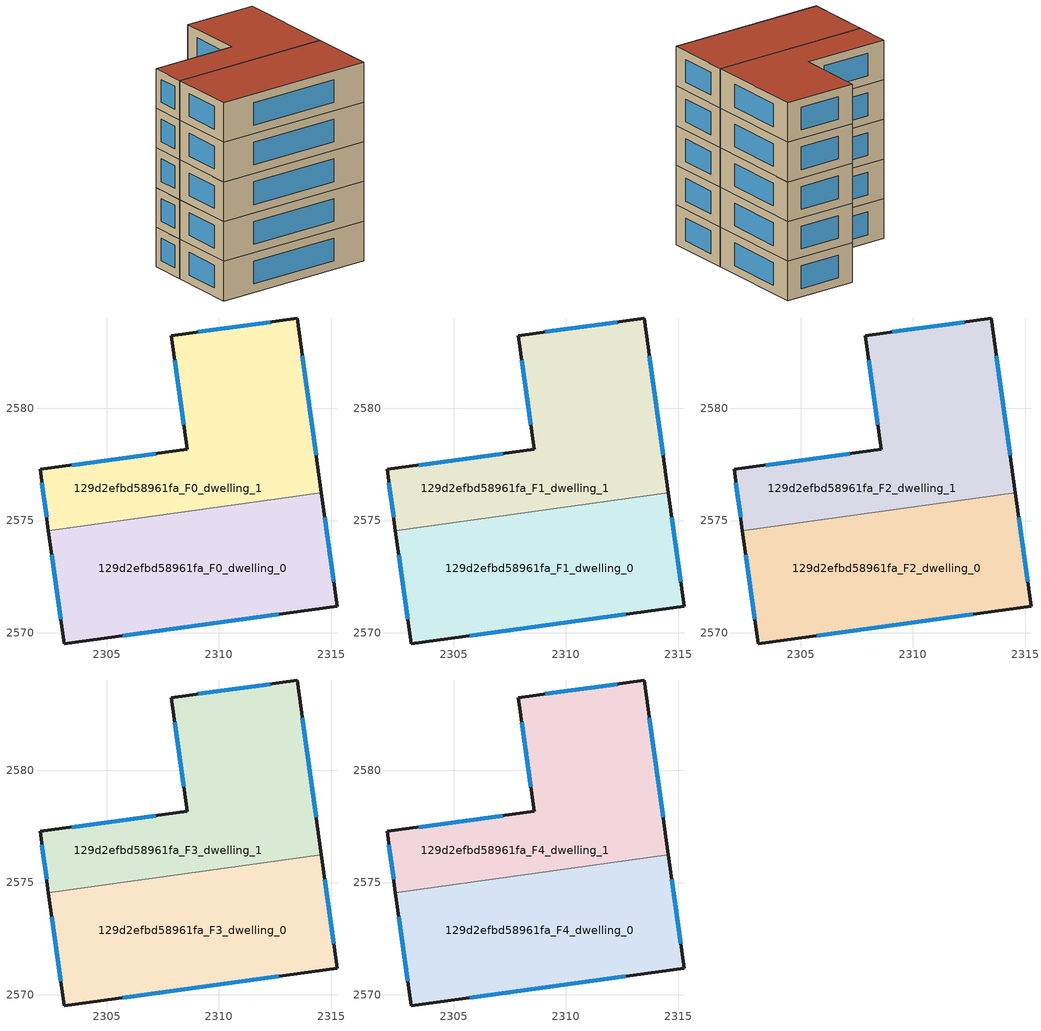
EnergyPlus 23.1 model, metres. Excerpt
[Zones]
129d2efbd58961fa_F0_dwelling_0
 floor ground (EU_floor_Construction): 2314.56,2576.24 2315.27,2571.18 2303.1,2569.51 2302.4,2574.55 z0
 wall outside (EU_wall_Construction): 2302.4,2574.55 2303.1,2569.51 2315.27,2571.18 2314.56,2576.24 z0:3
 wall to 129d2efbd58961fa_F0_dwelling_1 (EU_wall_Construction): 2314.56,2576.24 2302.4,2574.55 z0:3
 window (EU_Window_Construction): 2315.12,2572.27 2314.71,2575.16 / 2305.71,2569.87 2312.66,2570.83 / 2302.55,2573.47 2302.95,2570.59 z0.64:2.36
129d2efbd58961fa_F0_dwelling_1
 floor ground (EU_floor_Construction): 2313.48,2584.01 2314.56,2576.24 2302.4,2574.55 2302.03,2577.28 2308.58,2578.18 2307.88,2583.24 z0
 wall outside (EU_wall_Construction): 2314.56,2576.24 2313.48,2584.01 2307.88,2583.24 2308.58,2578.18 2302.03,2577.28 2302.4,2574.55 z0:3
 window (EU_Window_Construction): 2302.11,2576.69 2302.32,2575.14 / 2307.18,2577.98 2303.43,2577.47 / 2308.03,2582.16 2308.43,2579.26 / 2312.28,2583.85 2309.08,2583.41 / 2314.33,2577.91 2313.71,2582.35 z0.64:2.36
129d2efbd58961fa_F1_dwelling_0
 floor to 129d2efbd58961fa_F0_dwelling_0 (EU_floor_Construction): 2314.56,2576.24 2315.27,2571.18 2303.1,2569.51 2302.4,2574.55 z3
 wall outside (EU_wall_Construction): 2302.4,2574.55 2303.1,2569.51 2315.27,2571.18 2314.56,2576.24 z3:6
 wall to 129d2efbd58961fa_F1_dwelling_1 (EU_wall_Construction): 2314.56,2576.24 2302.4,2574.55 z3:6
 window (EU_Window_Construction): 2315.12,2572.27 2314.71,2575.16 / 2305.71,2569.87 2312.66,2570.83 / 2302.55,2573.47 2302.95,2570.59 z3.64:5.36
129d2efbd58961fa_F1_dwelling_1
 floor to 129d2efbd58961fa_F0_dwelling_1 (EU_floor_Construction): 2313.48,2584.01 2314.56,2576.24 2302.4,2574.55 2302.02,2577.28 2308.58,2578.18 2307.88,2583.24 z3
 wall outside (EU_wall_Construction): 2314.56,2576.24 2313.48,2584.01 2307.88,2583.24 2308.58,2578.18 2302.03,2577.28 2302.4,2574.55 z3:6
 window (EU_Window_Construction): 2302.11,2576.69 2302.32,2575.14 / 2307.18,2577.98 2303.43,2577.47 / 2308.03,2582.16 2308.43,2579.26 / 2312.28,2583.85 2309.08,2583.41 / 2314.33,2577.91 2313.71,2582.35 z3.64:5.36
129d2efbd58961fa_F2_dwelling_0
 floor to 129d2efbd58961fa_F1_dwelling_0 (EU_floor_Construction): 2314.56,2576.24 2315.27,2571.18 2303.1,2569.51 2302.4,2574.55 z6
 wall outside (EU_wall_Construction): 2302.4,2574.55 2303.1,2569.51 2315.27,2571.18 2314.56,2576.24 z6:9
 wall to 129d2efbd58961fa_F2_dwelling_1 (EU_wall_Construction): 2314.56,2576.24 2302.4,2574.55 z6:9
 window (EU_Window_Construction): 2315.12,2572.27 2314.71,2575.16 / 2305.71,2569.87 2312.66,2570.83 / 2302.55,2573.47 2302.95,2570.59 z6.64:8.36
129d2efbd58961fa_F2_dwelling_1
 floor to 129d2efbd58961fa_F1_dwelling_1 (EU_floor_Construction): 2313.48,2584.01 2314.56,2576.24 2302.4,2574.55 2302.02,2577.28 2308.58,2578.18 2307.88,2583.24 z6
 wall outside (EU_wall_Construction): 2314.56,2576.24 2313.48,2584.01 2307.88,2583.24 2308.58,2578.18 2302.03,2577.28 2302.4,2574.55 z6:9
 window (EU_Window_Construction): 2302.11,2576.69 2302.32,2575.14 / 2307.18,2577.98 2303.43,2577.47 / 2308.03,2582.16 2308.43,2579.26 / 2312.28,2583.85 2309.08,2583.41 / 2314.33,2577.91 2313.71,2582.35 z6.64:8.36
129d2efbd58961fa_F3_dwelling_0
 floor to 129d2efbd58961fa_F2_dwelling_0 (EU_floor_Construction): 2314.56,2576.24 2315.27,2571.18 2303.1,2569.51 2302.4,2574.55 z9
 wall outside (EU_wall_Construction): 2302.4,2574.55 2303.1,2569.51 2315.27,2571.18 2314.56,2576.24 z9:12
 wall to 129d2efbd58961fa_F3_dwelling_1 (EU_wall_Construction): 2314.56,2576.24 2302.4,2574.55 z9:12
 window (EU_Window_Construction): 2315.12,2572.27 2314.71,2575.16 / 2305.71,2569.87 2312.66,2570.83 / 2302.55,2573.47 2302.95,2570.59 z9.64:11.36
129d2efbd58961fa_F3_dwelling_1
 floor to 129d2efbd58961fa_F2_dwelling_1 (EU_floor_Construction): 2313.48,2584.01 2314.56,2576.24 2302.4,2574.55 2302.02,2577.28 2308.58,2578.18 2307.88,2583.24 z9
 wall outside (EU_wall_Construction): 2314.56,2576.24 2313.48,2584.01 2307.88,2583.24 2308.58,2578.18 2302.03,2577.28 2302.4,2574.55 z9:12
 window (EU_Window_Construction): 2302.11,2576.69 2302.32,2575.14 / 2307.18,2577.98 2303.43,2577.47 / 2308.03,2582.16 2308.43,2579.26 / 2312.28,2583.85 2309.08,2583.41 / 2314.33,2577.91 2313.71,2582.35 z9.64:11.36
129d2efbd58961fa_F4_dwelling_0
 floor to 129d2efbd58961fa_F3_dwelling_0 (EU_floor_Construction): 2314.56,2576.24 2315.27,2571.18 2303.1,2569.51 2302.4,2574.55 z12
 wall outside (EU_wall_Construction): 2302.4,2574.55 2303.1,2569.51 2315.27,2571.18 2314.56,2576.24 z12:15
 wall to 129d2efbd58961fa_F4_dwelling_1 (EU_wall_Construction): 2314.56,2576.24 2302.4,2574.55 z12:15
 window (EU_Window_Construction): 2315.12,2572.27 2314.71,2575.16 / 2305.71,2569.87 2312.66,2570.83 / 2302.55,2573.47 2302.95,2570.59 z12.64:14.36
 roof outside (EU_roof_Construction): 2315.27,2571.18 2314.56,2576.24 2302.4,2574.55 2303.1,2569.51 z15
129d2efbd58961fa_F4_dwelling_1
 floor to 129d2efbd58961fa_F3_dwelling_1 (EU_floor_Construction): 2313.48,2584.01 2314.56,2576.24 2302.4,2574.55 2302.02,2577.28 2308.58,2578.18 2307.88,2583.24 z12
 wall outside (EU_wall_Construction): 2314.56,2576.24 2313.48,2584.01 2307.88,2583.24 2308.58,2578.18 2302.03,2577.28 2302.4,2574.55 z12:15
 window (EU_Window_Construction): 2302.11,2576.69 2302.32,2575.14 / 2307.18,2577.98 2303.43,2577.47 / 2308.03,2582.16 2308.43,2579.26 / 2312.28,2583.85 2309.08,2583.41 / 2314.33,2577.91 2313.71,2582.35 z12.64:14.36
 roof outside (EU_roof_Construction): 2314.56,2576.24 2313.48,2584.01 2307.88,2583.24 2308.58,2578.18 2302.03,2577.28 2302.4,2574.55 z15
[Building]
EU S2 Campaign: North Axis=0; Terrain=City; Solar Distribution=FullExterior
[Site:Location]
Yerevan-Zvartnots.Intl.AP: Latitude=40.15; Longitude=44.383; Time Zone=4; Elevation=854
[SizingPeriod:WeatherFileDays]
AnnualSizingPeriod: Begin Month=1; Begin Day of Month=1; End Month=12; End Day of Month=31; Day of Week for Start Day=Monday; Use Weather File Daylight Saving Period=No; Use Weather File Rain and Snow Indicators=No
[MATERIAL]
EU_InternalMass_Material: Roughness=MediumRough; Thickness=0.1; Conductivity=1; Density=1800; Specific Heat=900; Thermal Absorptance=0.9; Solar Absorptance=0.7; Visible Absorptance=0.7
[MATERIAL:NOMASS] Roughness=MediumRough; Thermal Absorptance=0.9; Solar Absorptance=0.7; Visible Absorptance=0.7
Name | Thermal Resistance
EU_wall_NoMass | 1.05043
EU_roof_NoMass | 1.45357
EU_floor_NoMass | 0.478065
[WINDOWMATERIAL:SIMPLEGLAZINGSYSTEM]
EU_Window_SimpleGlazing: UFactor=2.5566; Solar Heat Gain Coefficient=0.75; Visible Transmittance=0.75
[CONSTRUCTION]
EU_wall_Construction: EU_wall_NoMass
EU_roof_Construction: EU_roof_NoMass
EU_floor_Construction: EU_floor_NoMass
EU_Window_Construction: EU_Window_SimpleGlazing
EU_InternalMass_Construction: EU_InternalMass_Material
[ZONE] Type=1; Multiplier=1; Ceiling Height=autocalculate; Floor Area=autocalculate; Part of Total Floor Area=Yes
Name | Volume
129d2efbd58961fa_F0_dwelling_0; 129d2efbd58961fa_F1_dwelling_0; 129d2efbd58961fa_F2_dwelling_0; 129d2efbd58961fa_F3_dwelling_0; 129d2efbd58961fa_F4_dwelling_0 | 187.749
129d2efbd58961fa_F0_dwelling_1; 129d2efbd58961fa_F1_dwelling_1; 129d2efbd58961fa_F2_dwelling_1; 129d2efbd58961fa_F3_dwelling_1; 129d2efbd58961fa_F4_dwelling_1 | 187.711
[INTERNALMASS] Construction=EU_InternalMass_Construction
Name | Zone or ZoneList | Surface Area
129d2efbd58961fa_F0_dwelling_0_EU_InternalMass | 129d2efbd58961fa_F0_dwelling_0 | 62.5829
129d2efbd58961fa_F0_dwelling_1_EU_InternalMass | 129d2efbd58961fa_F0_dwelling_1 | 62.5701
129d2efbd58961fa_F1_dwelling_0_EU_InternalMass | 129d2efbd58961fa_F1_dwelling_0 | 62.5829
129d2efbd58961fa_F1_dwelling_1_EU_InternalMass | 129d2efbd58961fa_F1_dwelling_1 | 62.5701
129d2efbd58961fa_F2_dwelling_0_EU_InternalMass | 129d2efbd58961fa_F2_dwelling_0 | 62.5829
129d2efbd58961fa_F2_dwelling_1_EU_InternalMass | 129d2efbd58961fa_F2_dwelling_1 | 62.5701
129d2efbd58961fa_F3_dwelling_0_EU_InternalMass | 129d2efbd58961fa_F3_dwelling_0 | 62.5829
129d2efbd58961fa_F3_dwelling_1_EU_InternalMass | 129d2efbd58961fa_F3_dwelling_1 | 62.5701
129d2efbd58961fa_F4_dwelling_0_EU_InternalMass | 129d2efbd58961fa_F4_dwelling_0 | 62.5829
129d2efbd58961fa_F4_dwelling_1_EU_InternalMass | 129d2efbd58961fa_F4_dwelling_1 | 62.5701
[OTHEREQUIPMENT] Fuel Type=Electricity; Design Level Calculation Method=Watts/Area; Power per Zone Floor Area=1; Fraction Latent=0; Fraction Radiant=0; Fraction Lost=0; Carbon Dioxide Generation Rate=0; EndUse Subcategory=EU_Step8_InternalGains
Name | Zone or ZoneList or Space or SpaceList | Schedule
EU_Step8_InternalGain_129d2efbd58961fa_F0_dwelling_0_f000 | 129d2efbd58961fa_F0_dwelling_0 | EU_Step8_GainSchedule_129d2efbd58961fa_F0_dwelling_0_f000
EU_Step8_InternalGain_129d2efbd58961fa_F0_dwelling_1_f000 | 129d2efbd58961fa_F0_dwelling_1 | EU_Step8_GainSchedule_129d2efbd58961fa_F0_dwelling_1_f000
EU_Step8_InternalGain_129d2efbd58961fa_F1_dwelling_0_f000 | 129d2efbd58961fa_F1_dwelling_0 | EU_Step8_GainSchedule_129d2efbd58961fa_F1_dwelling_0_f000
EU_Step8_InternalGain_129d2efbd58961fa_F1_dwelling_1_f000 | 129d2efbd58961fa_F1_dwelling_1 | EU_Step8_GainSchedule_129d2efbd58961fa_F1_dwelling_1_f000
EU_Step8_InternalGain_129d2efbd58961fa_F2_dwelling_0_f000 | 129d2efbd58961fa_F2_dwelling_0 | EU_Step8_GainSchedule_129d2efbd58961fa_F2_dwelling_0_f000
EU_Step8_InternalGain_129d2efbd58961fa_F2_dwelling_1_f000 | 129d2efbd58961fa_F2_dwelling_1 | EU_Step8_GainSchedule_129d2efbd58961fa_F2_dwelling_1_f000
EU_Step8_InternalGain_129d2efbd58961fa_F3_dwelling_0_f000 | 129d2efbd58961fa_F3_dwelling_0 | EU_Step8_GainSchedule_129d2efbd58961fa_F3_dwelling_0_f000
EU_Step8_InternalGain_129d2efbd58961fa_F3_dwelling_1_f000 | 129d2efbd58961fa_F3_dwelling_1 | EU_Step8_GainSchedule_129d2efbd58961fa_F3_dwelling_1_f000
EU_Step8_InternalGain_129d2efbd58961fa_F4_dwelling_0_f000 | 129d2efbd58961fa_F4_dwelling_0 | EU_Step8_GainSchedule_129d2efbd58961fa_F4_dwelling_0_f000
EU_Step8_InternalGain_129d2efbd58961fa_F4_dwelling_1_f000 | 129d2efbd58961fa_F4_dwelling_1 | EU_Step8_GainSchedule_129d2efbd58961fa_F4_dwelling_1_f000
[ZONEVENTILATION:DESIGNFLOWRATE] Schedule=EU_AlwaysOn; Design Flow Rate Calculation Method=AirChanges/Hour; Air Changes per Hour=0.557805; Ventilation Type=Natural; Fan Pressure Rise=0; Fan Total Efficiency=1; Constant Term Coefficient=1; Temperature Term Coefficient=0; Velocity Term Coefficient=0; Velocity Squared Term Coefficient=0; Minimum Indoor Temperature=-100; Maximum Indoor Temperature=100; Delta Temperature=-100; Minimum Outdoor Temperature=-100; Maximum Outdoor Temperature=100; Maximum Wind Speed=40
Name | Zone or ZoneList or Space or SpaceList
EU_ConstantAir_129d2efbd58961fa_F0_dwelling_0 | 129d2efbd58961fa_F0_dwelling_0
EU_ConstantAir_129d2efbd58961fa_F0_dwelling_1 | 129d2efbd58961fa_F0_dwelling_1
EU_ConstantAir_129d2efbd58961fa_F1_dwelling_0 | 129d2efbd58961fa_F1_dwelling_0
EU_ConstantAir_129d2efbd58961fa_F1_dwelling_1 | 129d2efbd58961fa_F1_dwelling_1
EU_ConstantAir_129d2efbd58961fa_F2_dwelling_0 | 129d2efbd58961fa_F2_dwelling_0
EU_ConstantAir_129d2efbd58961fa_F2_dwelling_1 | 129d2efbd58961fa_F2_dwelling_1
EU_ConstantAir_129d2efbd58961fa_F3_dwelling_0 | 129d2efbd58961fa_F3_dwelling_0
EU_ConstantAir_129d2efbd58961fa_F3_dwelling_1 | 129d2efbd58961fa_F3_dwelling_1
EU_ConstantAir_129d2efbd58961fa_F4_dwelling_0 | 129d2efbd58961fa_F4_dwelling_0
EU_ConstantAir_129d2efbd58961fa_F4_dwelling_1 | 129d2efbd58961fa_F4_dwelling_1
[HVACTEMPLATE:THERMOSTAT] Constant Heating Setpoint=20; Constant Cooling Setpoint=50
EU_HeatOnly_129d2efbd58961fa_F0_dwelling_0; EU_HeatOnly_129d2efbd58961fa_F0_dwelling_1; EU_HeatOnly_129d2efbd58961fa_F1_dwelling_0; EU_HeatOnly_129d2efbd58961fa_F1_dwelling_1; EU_HeatOnly_129d2efbd58961fa_F2_dwelling_0; EU_HeatOnly_129d2efbd58961fa_F2_dwelling_1; EU_HeatOnly_129d2efbd58961fa_F3_dwelling_0; EU_HeatOnly_129d2efbd58961fa_F3_dwelling_1; EU_HeatOnly_129d2efbd58961fa_F4_dwelling_0; EU_HeatOnly_129d2efbd58961fa_F4_dwelling_1
[HVACTEMPLATE:ZONE:IDEALLOADSAIRSYSTEM] System Availability Schedule=EU_AlwaysOn; Maximum Heating Supply Air Temperature=50; Minimum Cooling Supply Air Temperature=13; Maximum Heating Supply Air Humidity Ratio=0.0156; Minimum Cooling Supply Air Humidity Ratio=0.0077; Heating Limit=NoLimit; Cooling Limit=NoLimit; Heating Availability Schedule=EU_AlwaysOn; Cooling Availability Schedule=EU_CoolingOff; Dehumidification Control Type=ConstantSensibleHeatRatio; Cooling Sensible Heat Ratio=0.7; Dehumidification Setpoint=60; Humidification Control Type=None; Humidification Setpoint=30; Outdoor Air Method=None; Outdoor Air Flow Rate per Person=0.00944; Outdoor Air Flow Rate per Zone Floor Area=0; Outdoor Air Flow Rate per Zone=0; Demand Controlled Ventilation Type=None; Outdoor Air Economizer Type=NoEconomizer; Heat Recovery Type=None; Sensible Heat Recovery Effectiveness=0.7; Latent Heat Recovery Effectiveness=0.65
Name | Template Thermostat
129d2efbd58961fa_F0_dwelling_0 | EU_HeatOnly_129d2efbd58961fa_F0_dwelling_0
129d2efbd58961fa_F0_dwelling_1 | EU_HeatOnly_129d2efbd58961fa_F0_dwelling_1
129d2efbd58961fa_F1_dwelling_0 | EU_HeatOnly_129d2efbd58961fa_F1_dwelling_0
129d2efbd58961fa_F1_dwelling_1 | EU_HeatOnly_129d2efbd58961fa_F1_dwelling_1
129d2efbd58961fa_F2_dwelling_0 | EU_HeatOnly_129d2efbd58961fa_F2_dwelling_0
129d2efbd58961fa_F2_dwelling_1 | EU_HeatOnly_129d2efbd58961fa_F2_dwelling_1
129d2efbd58961fa_F3_dwelling_0 | EU_HeatOnly_129d2efbd58961fa_F3_dwelling_0
129d2efbd58961fa_F3_dwelling_1 | EU_HeatOnly_129d2efbd58961fa_F3_dwelling_1
129d2efbd58961fa_F4_dwelling_0 | EU_HeatOnly_129d2efbd58961fa_F4_dwelling_0
129d2efbd58961fa_F4_dwelling_1 | EU_HeatOnly_129d2efbd58961fa_F4_dwelling_1
[SIZING:ZONE] Zone Cooling Design Supply Air Temperature Input Method=SupplyAirTemperature; Zone Cooling Design Supply Air Temperature=13; Zone Heating Design Supply Air Temperature Input Method=SupplyAirTemperature; Zone Heating Design Supply Air Temperature=50; Zone Cooling Design Supply Air Humidity Ratio=0.008; Zone Heating Design Supply Air Humidity Ratio=0.008; Cooling Design Air Flow Method=DesignDay; Cooling Design Air Flow Rate=0; Cooling Minimum Air Flow per Zone Floor Area=0.000762; Cooling Minimum Air Flow=0; Cooling Minimum Air Flow Fraction=0.2; Heating Design Air Flow Method=DesignDay; Heating Design Air Flow Rate=0; Heating Maximum Air Flow per Zone Floor Area=0.002032; Heating Maximum Air Flow=0.141576; Heating Maximum Air Flow Fraction=0.3; Account for Dedicated Outdoor Air System=No; Dedicated Outdoor Air System Control Strategy=NeutralSupplyAir; Dedicated Outdoor Air Low Setpoint Temperature for Design=autosize; Dedicated Outdoor Air High Setpoint Temperature for Design=autosize; Zone Load Sizing Method=Sensible Load Only No Latent Load; Zone Latent Cooling Design Supply Air Humidity Ratio Input Method=HumidityRatioDifference; Zone Cooling Design Supply Air Humidity Ratio Difference=0.005; Zone Latent Heating Design Supply Air Humidity Ratio Input Method=HumidityRatioDifference; Zone Humidification Design Supply Air Humidity Ratio Difference=0.005
129d2efbd58961fa_F0_dwelling_0; 129d2efbd58961fa_F0_dwelling_1; 129d2efbd58961fa_F1_dwelling_0; 129d2efbd58961fa_F1_dwelling_1; 129d2efbd58961fa_F2_dwelling_0; 129d2efbd58961fa_F2_dwelling_1; 129d2efbd58961fa_F3_dwelling_0; 129d2efbd58961fa_F3_dwelling_1; 129d2efbd58961fa_F4_dwelling_0; 129d2efbd58961fa_F4_dwelling_1
[SCHEDULE:CONSTANT]
Name | Hourly Value
EU_AlwaysOn | 1
EU_CoolingOff | 0
[SCHEDULE:FILE] Column Number=1; Rows to Skip at Top=0; Number of Hours of Data=8760; Column Separator=Comma; Interpolate to Timestep=No; Minutes per Item=60; Adjust Schedule for Daylight Savings=Yes
Name | File
EU_Step8_GainSchedule_129d2efbd58961fa_F0_dwelling_0_f000 | ../../schedules/129d2efbd58961fa/129d2efbd58961fa_F0_dwelling_0_f000_gain.csv
EU_Step8_GainSchedule_129d2efbd58961fa_F0_dwelling_1_f000 | ../../schedules/129d2efbd58961fa/129d2efbd58961fa_F0_dwelling_1_f000_gain.csv
EU_Step8_GainSchedule_129d2efbd58961fa_F1_dwelling_0_f000 | ../../schedules/129d2efbd58961fa/129d2efbd58961fa_F1_dwelling_0_f000_gain.csv
EU_Step8_GainSchedule_129d2efbd58961fa_F1_dwelling_1_f000 | ../../schedules/129d2efbd58961fa/129d2efbd58961fa_F1_dwelling_1_f000_gain.csv
EU_Step8_GainSchedule_129d2efbd58961fa_F2_dwelling_0_f000 | ../../schedules/129d2efbd58961fa/129d2efbd58961fa_F2_dwelling_0_f000_gain.csv
EU_Step8_GainSchedule_129d2efbd58961fa_F2_dwelling_1_f000 | ../../schedules/129d2efbd58961fa/129d2efbd58961fa_F2_dwelling_1_f000_gain.csv
EU_Step8_GainSchedule_129d2efbd58961fa_F3_dwelling_0_f000 | ../../schedules/129d2efbd58961fa/129d2efbd58961fa_F3_dwelling_0_f000_gain.csv
EU_Step8_GainSchedule_129d2efbd58961fa_F3_dwelling_1_f000 | ../../schedules/129d2efbd58961fa/129d2efbd58961fa_F3_dwelling_1_f000_gain.csv
EU_Step8_GainSchedule_129d2efbd58961fa_F4_dwelling_0_f000 | ../../schedules/129d2efbd58961fa/129d2efbd58961fa_F4_dwelling_0_f000_gain.csv
EU_Step8_GainSchedule_129d2efbd58961fa_F4_dwelling_1_f000 | ../../schedules/129d2efbd58961fa/129d2efbd58961fa_F4_dwelling_1_f000_gain.csv
